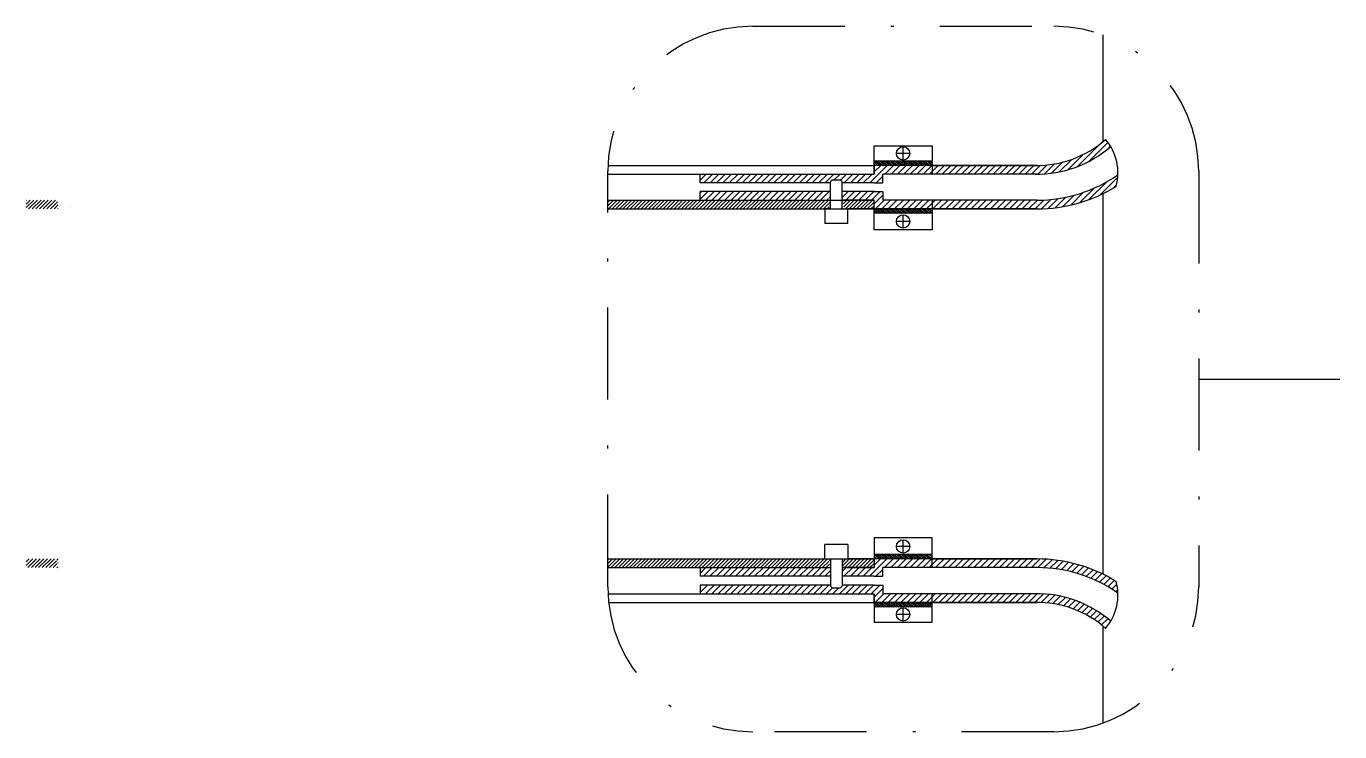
# Model space of a CAD drawing. Header units: millimetres. Extents: x 26 to 793, y -123 to 100.
# Drawn here: x 378.89 to 424.18, y -123.28 to -98.96 of the extents above; entities that cross this region are included whole.
import ezdxf

# ---------------------------------------------------------------- set-up
doc = ezdxf.new("R2010")
doc.units = ezdxf.units.MM
doc.linetypes.add('TRATTOPUNTO2', pattern=[12.7, 6.35, -3.175, 0, -3.175])
doc.layers.get('0').update_dxf_attribs({"color": 70})
for name, color, linetype in [('CONTORNO SEZIONI', 26, 'TRATTOPUNTO2'), ('linee sez dettaglia', 2, 'Continuous'), ('retino dettaglio', 157, 'Continuous'), ('SIMBOLI', 201, 'Continuous'), ('viti sottili', 4, 'Continuous')]:
    doc.layers.add(name, color=color, linetype=linetype)

msp = doc.modelspace()

# ---------------------------------------------------------------- hatches: boundary and pattern name
at = {"layer": 'retino dettaglio'}
h = msp.add_hatch(dxfattribs=at)
h.set_pattern_fill('ANSI31', color=256, scale=0.04899999999999999)
h.set_pattern_definition([(45, (29.81050006468206, -55.24215633711158), (-0.1100081374830971, 0.1100081374830971), [])])
edge = h.paths.add_edge_path()
edge.add_line((408.1232158887614, -105.2536770404813), (410.1232158887614, -105.2536770404813))
edge.add_line((410.1232158887614, -105.2536770404813), (413.7422146182539, -105.2536770404813))
edge.add_arc((413.7339785701044, -100.0569541495105), 5.196729417434488, 270.0908053813218, 301.7501216686182)
edge.add_line((416.4685793309366, -104.4759987653619), (416.5292226484187, -104.0774727143497))
edge.add_arc((413.7339785701043, -100.0569541495106), 4.896729417434398, 270.0935456481001, 304.80875186885686, ccw=False)
edge.add_line((413.7419733565844, -104.9536770404813), (408.4232158887614, -104.9536770404813))
edge.add_line((408.4232158887614, -104.9536770404813), (408.4232158887614, -104.6536770404813))
edge.add_line((408.4232158887614, -104.6536770404813), (408.1232158887614, -104.6536770404813))
edge.add_line((408.1232158887614, -104.6536770404813), (407.0186647429934, -104.6536770404813))
edge.add_line((407.0186647429934, -104.6536770404813), (407.0186647429934, -104.6797890968348))
edge.add_line((407.0186647429934, -104.6797890968348), (407.0463113657299, -104.6746467096908))
edge.add_line((407.0463113657299, -104.6746467096908), (407.0864642896819, -104.6837854060778))
edge.add_line((407.0864642896819, -104.6837854060778), (407.0828269660793, -104.6997668077813))
edge.add_line((407.0828269660793, -104.6997668077813), (407.0186647429934, -104.7114996720933))
edge.add_line((407.0186647429934, -104.7114996720933), (407.0186647429934, -104.7862054565101))
edge.add_line((407.0186647429934, -104.7862054565101), (407.0463113657299, -104.7810630693661))
edge.add_line((407.0463113657299, -104.7810630693661), (407.0864642896819, -104.7902017657531))
edge.add_line((407.0864642896819, -104.7902017657531), (407.0828269660793, -104.8061831674566))
edge.add_line((407.0828269660793, -104.8061831674566), (407.0186647429934, -104.8179160317686))
edge.add_line((407.0186647429934, -104.8179160317686), (407.0186647429934, -104.8797890968349))
edge.add_line((407.0186647429934, -104.8797890968349), (407.0463113657299, -104.8746467096908))
edge.add_line((407.0463113657299, -104.8746467096908), (407.0864642896819, -104.8837854060778))
edge.add_line((407.0864642896819, -104.8837854060778), (407.0828269660793, -104.8997668077813))
edge.add_line((407.0828269660793, -104.8997668077813), (407.0186647429933, -104.9114996720933))
edge.add_line((407.0186647429933, -104.9114996720933), (407.0186647429933, -104.9536770404813))
edge.add_line((407.0186647429933, -104.9536770404813), (408.1232158887614, -104.9536770404813))
edge.add_line((408.1232158887614, -104.9536770404813), (408.1232158887614, -105.2536770404813))
h.paths.add_polyline_path([(402.1232158887614, -104.9536770404813), (406.6186647429934, -104.9536770404813), (406.6186647429934, -104.8910610304778), (406.5877115011329, -104.8967212175677), (406.5513194235171, -104.8884384795877), (406.5549567471195, -104.8724570778849), (406.6186647429935, -104.8606071249241), (406.6186647429934, -104.7846446708025), (406.5877115011329, -104.7903048578924), (406.5513194235171, -104.7820221199124), (406.5549567471195, -104.7660407182097), (406.6186647429934, -104.7541907652488), (406.6186647429935, -104.6910610304779), (406.5877115011329, -104.6967212175677), (406.5513194235171, -104.6884384795877), (406.5549567471195, -104.672457077885), (406.6186647429935, -104.6606071249242), (406.6186647429934, -104.6536770404813), (402.1232158887614, -104.6536770404813)])
edge = h.paths.add_edge_path()
edge.add_arc((414.7574139224898, -104.0117353645232), 1.773027794600205, 30.79013897757568, 40.54334379391049)
edge.add_arc((413.7447561304546, -100.1938074612035), 3.560069083626463, 269.9979665918696, 311.5222247046547, ccw=False)
edge.add_line((413.7446297847886, -103.753876542588), (408.1232158887614, -103.7536770404813))
edge.add_line((408.1232158887614, -103.7536770404813), (408.1232158887614, -104.0536770404813))
edge.add_line((408.1232158887614, -104.0536770404813), (402.1232158887614, -104.0536770404813))
edge.add_line((402.1232158887614, -104.0536770404813), (402.1232158887614, -104.3536770404813))
edge.add_line((402.1232158887614, -104.3536770404813), (406.6186647225869, -104.3536770404813))
edge.add_line((406.6186647225869, -104.3536770404813), (406.6186647225869, -104.3203437139502))
edge.add_arc((406.7910668164848, -104.4260791343794), 0.2022435687821679, 121.5210831485426, 148.478916851396, ccw=False)
edge.add_line((406.6853313960558, -104.2536770404813), (406.951998089931, -104.2536770404813))
edge.add_arc((406.846262669501, -104.4260791343804), 0.2022435687834735, 31.52108314869082, 58.478916851381996, ccw=False)
edge.add_line((407.0186647634, -104.3203437139502), (407.0186647429934, -104.3536770404813))
edge.add_line((407.0186647429934, -104.3536770404813), (408.4232158887614, -104.3536770404813))
edge.add_line((408.4232158887614, -104.3536770404813), (408.4232158887614, -104.0532266526235))
edge.add_line((408.4232158887614, -104.0532266526235), (413.6739265090494, -104.0532266526235))
edge.add_line((413.6739265090494, -104.0532266526235), (413.7422146182532, -104.0536770404813))
edge.add_line((413.7422146182532, -104.0536770404813), (413.7055112411718, -104.0536770404813))
edge.add_arc((413.7447561304546, -100.1938074612034), 3.860069083626546, 269.417470202254, 311.0657341513725)
h = msp.add_hatch(dxfattribs=at)
h.set_pattern_fill('ANSI31', color=256, scale=0.017, angle=96)
h.set_pattern_definition([(141, (29.81050006468206, -55.24215633711158), (-0.03396756810691497, -0.04194645326963999), [])])
h.paths.add_polyline_path([(408.1232158887614, -105.4036770404813), (410.1232158887614, -105.4036770404813), (410.1232158887614, -105.2536770404813), (408.1232158887614, -105.2536770404813)])
h.paths.add_polyline_path([(408.1232158887614, -103.7536770404813), (410.1232158887614, -103.7536770404813), (410.1232158887614, -103.6036770404813), (408.1232158887614, -103.6036770404813)])
h = msp.add_hatch(dxfattribs=at)
h.set_pattern_fill('ANSI31', color=256, scale=0.028)
h.set_pattern_definition([(45, (29.81050006468206, -55.24215633711158), (-0.06286179284748407, 0.06286179284748407), [])])
h.paths.add_polyline_path([(379.9934244885187, -105.1862054565101), (379.9657778657821, -105.1810630693661), (379.92562494183, -105.1902017657531), (379.9292622654327, -105.2061831674566), (379.9934244885185, -105.2179160317686), (379.9934244885186, -105.2536770404813), (379.7934244885186, -105.2536770404813), (378.8888733427505, -105.2536770404813), (378.8888733427505, -104.9536770404813), (379.9934244885187, -104.9536770404813), (379.9934244885187, -104.9862054565101), (379.9657778657821, -104.9810630693661), (379.92562494183, -104.9902017657531), (379.9292622654327, -105.0061831674566), (379.9934244885185, -105.0179160317686), (379.9934244885187, -105.0797890968349), (379.9657778657821, -105.0746467096908), (379.92562494183, -105.0837854060778), (379.9292622654327, -105.0997668077813), (379.9934244885185, -105.1114996720933)])
h.paths.add_polyline_path([(408.1232158887614, -105.2536770404813), (407.2186647429934, -105.2536770404813), (407.0186647429933, -105.2536770404813), (407.0186647429934, -105.2179160317686), (407.0828269660793, -105.2061831674566), (407.0864642896819, -105.1902017657531), (407.0463113657299, -105.1810630693661), (407.0186647429933, -105.1862054565101), (407.0186647429934, -105.1114996720933), (407.0828269660793, -105.0997668077813), (407.0864642896819, -105.0837854060778), (407.0463113657299, -105.0746467096908), (407.0186647429933, -105.0797890968349), (407.0186647429934, -105.0179160317686), (407.0828269660793, -105.0061831674566), (407.0864642896819, -104.9902017657531), (407.0463113657299, -104.9810630693661), (407.0186647429933, -104.9862054565101), (407.0186647429933, -104.9536770404813), (408.1232158887614, -104.9536770404813)])
h.paths.add_polyline_path([(380.3934244885186, -104.9973497316329), (380.424377730379, -104.9903048578924), (380.3934244885185, -104.9846446708026)])
h.paths.add_polyline_path([(380.3934244885186, -105.197349731633), (380.424377730379, -105.1903048578924), (380.3934244885186, -105.1846446708026)])
h.paths.add_polyline_path([(398.9391977340985, -104.9536770404813), (398.9391977340985, -105.2536770404813), (406.6186647429933, -105.2536770404813), (406.6186647429933, -105.1846446708026), (406.5877115011329, -105.1903048578924), (406.5513194235171, -105.1820221199124), (406.5549567471195, -105.1660407182097), (406.6186647429934, -105.1541907652489), (406.6186647429933, -105.0910610304779), (406.5877115011329, -105.0967212175677), (406.5513194235171, -105.0884384795877), (406.5549567471195, -105.072457077885), (406.6186647429933, -105.0606071249242), (406.6186647429934, -104.9846446708026), (406.5877115011329, -104.9903048578924), (406.5513194235171, -104.9820221199124), (406.5549567471195, -104.9660407182097), (406.6186647429934, -104.9541907652489), (406.6186647429934, -104.9536770404813)])
h.paths.add_polyline_path([(380.3934244885186, -105.1037660913082), (380.424377730379, -105.0967212175677), (380.3934244885186, -105.0910610304779)])
h = msp.add_hatch(dxfattribs=at)
h.set_pattern_fill('ANSI31', color=256, scale=0.017, angle=96)
h.set_pattern_definition([(141, (29.81050006468206, -50.98003752695597), (-0.03396756810691497, -0.04194645326963999), [])])
h.paths.add_polyline_path([(408.1232158887614, -117.1695613151788), (410.1232158887614, -117.1695613151788), (410.1232158887614, -117.3195613151788), (408.1232158887614, -117.3195613151788)])
h.paths.add_polyline_path([(408.1232158887614, -118.8195613151788), (410.1232158887614, -118.8195613151788), (410.1232158887614, -118.9695613151788), (408.1232158887614, -118.9695613151788)])
h = msp.add_hatch(dxfattribs=at)
h.set_pattern_fill('ANSI31', color=256, scale=0.028)
h.set_pattern_definition([(45, (29.81050006468206, -50.98003752695597), (-0.06286179284748407, 0.06286179284748407), [])])
h.paths.add_polyline_path([(379.9934244885187, -117.3870328991499), (379.9657778657821, -117.392175286294), (379.92562494183, -117.383036589907), (379.9292622654327, -117.3670551882035), (379.9934244885185, -117.3553223238915), (379.9934244885186, -117.3195613151788), (379.7934244885186, -117.3195613151788), (378.8888733427505, -117.3195613151788), (378.8888733427505, -117.6195613151788), (379.9934244885187, -117.6195613151788), (379.9934244885187, -117.5870328991499), (379.9657778657821, -117.592175286294), (379.92562494183, -117.583036589907), (379.9292622654327, -117.5670551882035), (379.9934244885185, -117.5553223238915), (379.9934244885187, -117.4934492588252), (379.9657778657821, -117.4985916459692), (379.92562494183, -117.4894529495822), (379.9292622654327, -117.4734715478788), (379.9934244885185, -117.4617386835668)])
h.paths.add_polyline_path([(408.1232158887614, -117.3195613151788), (407.2186647429934, -117.3195613151788), (407.0186647429933, -117.3195613151788), (407.0186647429934, -117.3553223238915), (407.0828269660793, -117.3670551882035), (407.0864642896819, -117.383036589907), (407.0463113657299, -117.392175286294), (407.0186647429933, -117.3870328991499), (407.0186647429934, -117.4617386835668), (407.0828269660793, -117.4734715478788), (407.0864642896819, -117.4894529495822), (407.0463113657299, -117.4985916459692), (407.0186647429933, -117.4934492588252), (407.0186647429934, -117.5553223238915), (407.0828269660793, -117.5670551882035), (407.0864642896819, -117.583036589907), (407.0463113657299, -117.592175286294), (407.0186647429933, -117.5870328991499), (407.0186647429933, -117.6195613151788), (408.1232158887614, -117.6195613151788)])
h.paths.add_polyline_path([(380.424377730379, -117.3829334977677), (380.3934244885186, -117.3758886240271), (380.3934244885186, -117.3885936848575)])
h.paths.add_polyline_path([(380.424377730379, -117.4765171380924), (380.3934244885186, -117.4694722643518), (380.3934244885186, -117.4821773251822)])
h.paths.add_polyline_path([(380.4571324843924, -117.4071976374504), (380.4977736536057, -117.399638210461), (380.4607698079948, -117.3912162357476)])
h.paths.add_polyline_path([(380.424377730379, -117.5829334977677), (380.3934244885186, -117.5758886240271), (380.3934244885185, -117.5885936848575)])
h.paths.add_polyline_path([(398.9391977340985, -117.3195613151788), (398.9391977340985, -117.6195613151787), (406.6186647429934, -117.6195613151788), (406.6186647429934, -117.6190475904112), (406.5549567471195, -117.6071976374504), (406.5513194235171, -117.5912162357476), (406.5877115011329, -117.5829334977677), (406.6186647429934, -117.5885936848575), (406.6186647429933, -117.5126312307359), (406.5549567471195, -117.5007812777751), (406.5513194235171, -117.4847998760723), (406.5877115011329, -117.4765171380924), (406.6186647429933, -117.4821773251822), (406.6186647429934, -117.4190475904112), (406.5549567471195, -117.4071976374504), (406.5513194235171, -117.3912162357476), (406.5877115011329, -117.3829334977677), (406.6186647429933, -117.3885936848575), (406.6186647429933, -117.3195613151788)])
h.paths.add_polyline_path([(380.4977736536057, -117.4932218507857), (380.4607698079948, -117.4847998760723), (380.4571324843924, -117.5007812777751)])
h = msp.add_hatch(dxfattribs=at)
h.set_pattern_fill('ANSI31', color=256, scale=0.04899999999999999)
h.set_pattern_definition([(45, (29.81050006468206, -50.98003752695597), (-0.1100081374830971, 0.1100081374830971), [])])
edge = h.paths.add_edge_path()
edge.add_line((408.1232158887614, -117.3195613151788), (410.1232158887614, -117.3195613151788))
edge.add_line((410.1232158887614, -117.3195613151788), (413.7422146182539, -117.3195613151788))
edge.add_arc((413.7339785701044, -122.5162842061496), 5.196729417434488, 58.24987833138181, 89.90919461867821, ccw=False)
edge.add_line((416.4685793309366, -118.0972395902982), (416.5292226484187, -118.4957656413103))
edge.add_arc((413.7339785701043, -122.5162842061495), 4.896729417434398, 55.19124813114315, 89.90645435189995)
edge.add_line((413.7419733565844, -117.6195613151788), (408.4232158887614, -117.6195613151788))
edge.add_line((408.4232158887614, -117.6195613151788), (408.4232158887614, -117.9195613151788))
edge.add_line((408.4232158887614, -117.9195613151788), (408.1232158887614, -117.9195613151788))
edge.add_line((408.1232158887614, -117.9195613151788), (407.0186647429934, -117.9195613151788))
edge.add_line((407.0186647429934, -117.9195613151788), (407.0186647429934, -117.8934492588252))
edge.add_line((407.0186647429934, -117.8934492588252), (407.0463113657299, -117.8985916459692))
edge.add_line((407.0463113657299, -117.8985916459692), (407.0864642896819, -117.8894529495822))
edge.add_line((407.0864642896819, -117.8894529495822), (407.0828269660793, -117.8734715478788))
edge.add_line((407.0828269660793, -117.8734715478788), (407.0186647429934, -117.8617386835668))
edge.add_line((407.0186647429934, -117.8617386835668), (407.0186647429934, -117.7870328991499))
edge.add_line((407.0186647429934, -117.7870328991499), (407.0463113657299, -117.792175286294))
edge.add_line((407.0463113657299, -117.792175286294), (407.0864642896819, -117.783036589907))
edge.add_line((407.0864642896819, -117.783036589907), (407.0828269660793, -117.7670551882035))
edge.add_line((407.0828269660793, -117.7670551882035), (407.0186647429934, -117.7553223238915))
edge.add_line((407.0186647429934, -117.7553223238915), (407.0186647429934, -117.6934492588252))
edge.add_line((407.0186647429934, -117.6934492588252), (407.0463113657299, -117.6985916459692))
edge.add_line((407.0463113657299, -117.6985916459692), (407.0864642896819, -117.6894529495822))
edge.add_line((407.0864642896819, -117.6894529495822), (407.0828269660793, -117.6734715478788))
edge.add_line((407.0828269660793, -117.6734715478788), (407.0186647429933, -117.6617386835667))
edge.add_line((407.0186647429933, -117.6617386835667), (407.0186647429933, -117.6195613151788))
edge.add_line((407.0186647429933, -117.6195613151788), (408.1232158887614, -117.6195613151788))
edge.add_line((408.1232158887614, -117.6195613151788), (408.1232158887614, -117.3195613151787))
h.paths.add_polyline_path([(402.1232158887614, -117.6195613151788), (406.6186647429934, -117.6195613151788), (406.6186647429934, -117.6821773251823), (406.5877115011329, -117.6765171380924), (406.5513194235171, -117.6847998760724), (406.5549567471195, -117.7007812777751), (406.6186647429935, -117.712631230736), (406.6186647429934, -117.7885936848575), (406.5877115011329, -117.7829334977677), (406.5513194235171, -117.7912162357476), (406.5549567471195, -117.8071976374504), (406.6186647429934, -117.8190475904112), (406.6186647429935, -117.8821773251822), (406.5877115011329, -117.8765171380924), (406.5513194235171, -117.8847998760723), (406.5549567471195, -117.9007812777751), (406.6186647429935, -117.9126312307359), (406.6186647429934, -117.9195613151788), (402.1232158887614, -117.9195613151788)])
edge = h.paths.add_edge_path()
edge.add_arc((414.7574139224898, -118.5615029911369), 1.773027794600205, 319.4566562060895, 329.2098610224243, ccw=False)
edge.add_arc((413.7447561304546, -122.3794308944565), 3.560069083626463, 48.47777529534525, 90.00203340813037)
edge.add_line((413.7446297847886, -118.8193618130721), (408.1232158887614, -118.8195613151788))
edge.add_line((408.1232158887614, -118.8195613151788), (408.1232158887614, -118.5195613151788))
edge.add_line((408.1232158887614, -118.5195613151788), (402.1232158887614, -118.5195613151788))
edge.add_line((402.1232158887614, -118.5195613151788), (402.1232158887614, -118.2195613151788))
edge.add_line((402.1232158887614, -118.2195613151788), (406.6186647225869, -118.2195613151788))
edge.add_line((406.6186647225869, -118.2195613151788), (406.6186647225869, -118.2528946417099))
edge.add_arc((406.7910668164848, -118.1471592212807), 0.2022435687821679, 211.521083148604, 238.4789168514574)
edge.add_line((406.6853313960558, -118.3195613151787), (406.951998089931, -118.3195613151787))
edge.add_arc((406.846262669501, -118.1471592212797), 0.2022435687834735, 301.521083148618, 328.4789168513092)
edge.add_line((407.0186647634, -118.2528946417099), (407.0186647429934, -118.2195613151788))
edge.add_line((407.0186647429934, -118.2195613151788), (408.4232158887614, -118.2195613151788))
edge.add_line((408.4232158887614, -118.2195613151788), (408.4232158887614, -118.5200117030366))
edge.add_line((408.4232158887614, -118.5200117030366), (413.6739265090494, -118.5200117030366))
edge.add_line((413.6739265090494, -118.5200117030366), (413.7422146182532, -118.5195613151788))
edge.add_line((413.7422146182532, -118.5195613151788), (413.7055112411718, -118.5195613151788))
edge.add_arc((413.7447561304546, -122.3794308944566), 3.860069083626546, 48.93426584862749, 90.58252979774602, ccw=False)

# ---------------------------------------------------------------- linework, layer by layer
for p, q in [((416.0060445088499, -99.25201811453842), (416.0060445088499, -102.9434741228058)), ((416.0060445088499, -104.7089149726864), (416.0060445088499, -117.8425583896278)), ((416.00604450885, -119.6297642328543), (416.0060445088499, -122.9830426325032))]:
    msp.add_line(p, q)
at = {"layer": 'CONTORNO SEZIONI', "ltscale": 0.5}
for points in [[(403.9391977340985, -98.95755749277164), (414.3155122968243, -98.95755749277164)], [(398.9391977340985, -118.2775032542699), (398.9391977340985, -103.9575574927716)], [(419.3155122968243, -103.9575574927717), (419.3155122968243, -118.2775032542699)], [(414.3155122968243, -123.2775032542699), (403.9391977340985, -123.2775032542699)]]:
    msp.add_lwpolyline(points, dxfattribs=at)
for centre, start, end in [((403.9391977340985, -103.9575574927717), 90, 180), ((414.3155122968243, -103.9575574927717), 0, 90), ((403.9391977340985, -118.2775032542699), 180, 270), ((414.3155122968243, -118.2775032542699), 270, 0)]:
    msp.add_arc(centre, 5, start, end, dxfattribs=at)
at = {"layer": 'linee sez dettaglia'}
for p, q in [((408.1232158887614, -104.0536770404813), (408.1232158887614, -103.0756297219887)), ((408.1232158887614, -103.0756297219887), (410.1232158887614, -103.0756297219887)), ((408.1232158887614, -103.7536770404813), (408.1232158887614, -103.0756297219887)), ((408.1232158887614, -103.0756297219887), (410.1232158887614, -103.0756297219887)), ((409.1232158887614, -103.5700660176592), (409.1232158887614, -103.1104970426885)), ((410.1232158887614, -103.0756297219887), (410.1232158887614, -104.0536770404813)), ((410.1232158887614, -103.0756297219887), (410.1232158887614, -103.7536770404813)), ((410.1232158887614, -103.6036770404813), (408.1232158887614, -103.6036770404813)), ((409.3530003762468, -103.3402815301739), (408.8934314012761, -103.3402815301739)), ((398.9391977340985, -104.0536770404813), (408.1232158887615, -104.0536770404813)), ((398.9391977340985, -104.0536770404813), (408.1232158887615, -104.0536770404813)), ((398.9433561872543, -103.7536770404813), (408.1232158887615, -103.7536770404813)), ((402.1232158887614, -104.3536770404813), (402.1232158887614, -104.0536770404813)), ((408.1232158887614, -103.7536770404813), (408.1232158887614, -103.8536770404813)), ((408.1232158887614, -103.7536770404813), (408.1232158887614, -104.0536770404813)), ((410.1232158887614, -103.7536770404813), (408.1232158887614, -103.7536770404813)), ((410.1232158887614, -104.0536770404813), (408.4232158887614, -104.0536770404813)), ((410.1232158887614, -104.0536770404813), (408.4232158887614, -104.0536770404813)), ((408.4232158887614, -104.3536770404813), (408.4232158887614, -104.0536770404813)), ((410.1232158887615, -103.7536770404813), (413.7422146182531, -103.7536770404813)), ((413.7422146182532, -103.7536770404813), (410.1232158887614, -103.7536770404813)), ((413.7422146182532, -104.0536770404813), (410.1232158887614, -104.0536770404813)), ((406.6186647429933, -104.3536770404813), (402.1232158887614, -104.3536770404813)), ((408.1232158887614, -104.3536770404813), (407.0186647429935, -104.3536770404813)), ((408.1232158887614, -104.3536770404813), (408.4232158887614, -104.3536770404813)), ((398.9391977340985, -104.9536770404813), (408.1232158887615, -104.9536770404813)), ((402.1232158887614, -104.9536770404813), (402.1232158887614, -104.6536770404813)), ((406.6186647429935, -104.6536770404813), (402.1232158887614, -104.6536770404813)), ((406.6186647429935, -104.6606071249242), (406.6186647429934, -104.6536770404813)), ((406.6186647429934, -104.7541907652488), (406.6186647429935, -104.6910610304779)), ((408.1232158887614, -104.6536770404813), (407.0186647429934, -104.6536770404813)), ((408.1232158887614, -104.9536770404813), (407.0186647429933, -104.9536770404813)), ((408.1232158887614, -104.6536770404813), (408.4232158887614, -104.6536770404813)), ((408.1232158887614, -105.9755297219887), (408.1232158887614, -104.9536770404813)), ((408.1232158887614, -105.2536770404813), (408.1232158887614, -104.9536770404813)), ((408.4232158887614, -104.6536770404813), (408.4232158887614, -104.9536770404813)), ((413.7422146182532, -104.9536770404813), (408.4232158887614, -104.9536770404813)), ((410.1232158887614, -104.9536770404813), (410.1232158887614, -105.9755297219887)), ((398.9391977340985, -105.2536770404813), (408.1232158887615, -105.2536770404813)), ((410.1232158887614, -105.2536770404813), (407.2186647429934, -105.2536770404813)), ((408.1232158887614, -105.9755297219887), (408.1232158887614, -105.2536770404813)), ((410.1232158887614, -105.4036770404813), (408.1232158887614, -105.4036770404813)), ((409.1232158887614, -105.9141260009756), (409.1232158887614, -105.4545570260049)), ((410.1232158887615, -105.2536770404813), (413.7422146182531, -105.2536770404813)), ((413.7422146182532, -105.2536770404813), (410.1232158887614, -105.2536770404813)), ((410.1232158887614, -105.2536770404813), (410.1232158887614, -105.9755297219887)), ((409.3530003762468, -105.6843415134903), (408.8934314012761, -105.6843415134903)), ((410.1232158887614, -105.9755297219887), (408.1232158887614, -105.9755297219887)), ((410.1232158887614, -105.9755297219887), (408.1232158887614, -105.9755297219887)), ((410.1232158887614, -116.5977086336714), (408.1232158887614, -116.5977086336714)), ((408.1232158887614, -116.5977086336714), (408.1232158887614, -117.6195613151788)), ((410.1232158887614, -116.5977086336714), (408.1232158887614, -116.5977086336714)), ((408.1232158887614, -116.5977086336714), (408.1232158887614, -117.3195613151788)), ((409.1232158887614, -117.1186813296552), (409.1232158887614, -116.6591123546844)), ((410.1232158887614, -117.6195613151788), (410.1232158887614, -116.5977086336714)), ((410.1232158887614, -117.3195613151788), (410.1232158887614, -116.5977086336714)), ((410.1232158887614, -117.1695613151788), (408.1232158887614, -117.1695613151788)), ((409.3530003762468, -116.8888968421698), (408.8934314012761, -116.8888968421698)), ((398.9391977340985, -117.3195613151788), (406.4186647429934, -117.3195613151788)), ((398.9391977340985, -117.6195613151788), (406.6186647429933, -117.6195613151788)), ((402.1232158887614, -117.6195613151788), (402.1232158887614, -117.9195613151788)), ((408.1232158887614, -117.6195613151788), (407.0186647429933, -117.6195613151788)), ((407.0186647429936, -117.6195613151788), (408.1232158887615, -117.6195613151788)), ((410.1232158887614, -117.3195613151788), (407.2186647429934, -117.3195613151788)), ((407.2186647429934, -117.3195613151788), (408.1232158887615, -117.3195613151788)), ((408.1232158887614, -117.3195613151788), (408.1232158887614, -117.6195613151788)), ((413.7422146182532, -117.6195613151788), (408.4232158887614, -117.6195613151788)), ((408.4232158887614, -117.9195613151788), (408.4232158887614, -117.6195613151788)), ((410.1232158887615, -117.3195613151788), (413.7422146182531, -117.3195613151788)), ((413.7422146182532, -117.3195613151788), (410.1232158887614, -117.3195613151788)), ((406.6186647429935, -117.9195613151788), (402.1232158887614, -117.9195613151788)), ((406.6186647429934, -117.8190475904112), (406.6186647429935, -117.8821773251822)), ((406.6186647429935, -117.9126312307359), (406.6186647429934, -117.9195613151788)), ((408.1232158887614, -117.9195613151788), (407.0186647429934, -117.9195613151788)), ((408.1232158887614, -117.9195613151788), (408.4232158887614, -117.9195613151788)), ((398.9450603816472, -118.5195613151788), (408.1232158887615, -118.5195613151788)), ((398.9450603816472, -118.5195613151788), (408.1232158887615, -118.5195613151788)), ((402.1232158887614, -118.2195613151788), (402.1232158887614, -118.5195613151788)), ((406.6186647429933, -118.2195613151788), (402.1232158887614, -118.2195613151788)), ((408.1232158887614, -118.2195613151788), (407.0186647429935, -118.2195613151788)), ((408.1232158887614, -118.2195613151788), (408.4232158887614, -118.2195613151788)), ((408.1232158887614, -118.5195613151788), (408.1232158887614, -119.4976086336713)), ((408.1232158887614, -118.8195613151788), (408.1232158887614, -118.5195613151788)), ((408.4232158887614, -118.2195613151788), (408.4232158887614, -118.5195613151788)), ((410.1232158887614, -118.5195613151788), (408.4232158887614, -118.5195613151788)), ((410.1232158887614, -118.5195613151788), (408.4232158887614, -118.5195613151788)), ((410.1232158887614, -119.4976086336713), (410.1232158887614, -118.5195613151788)), ((413.7422146182532, -118.5195613151788), (410.1232158887614, -118.5195613151788)), ((398.968667273614, -118.8195613151788), (408.1232158887615, -118.8195613151788)), ((408.1232158887614, -118.8195613151788), (408.1232158887614, -118.7195613151788)), ((408.1232158887614, -118.8195613151788), (408.1232158887614, -119.4976086336713)), ((410.1232158887614, -118.8195613151788), (408.1232158887614, -118.8195613151788)), ((410.1232158887614, -118.9695613151788), (408.1232158887614, -118.9695613151788)), ((409.1232158887614, -119.4627413129715), (409.1232158887614, -119.0031723380009)), ((410.1232158887615, -118.8195613151788), (413.7422146182531, -118.8195613151788)), ((413.7422146182532, -118.8195613151788), (410.1232158887614, -118.8195613151788)), ((410.1232158887614, -119.4976086336713), (410.1232158887614, -118.8195613151788)), ((408.1232158887614, -119.4976086336713), (410.1232158887614, -119.4976086336713)), ((408.1232158887614, -119.4976086336713), (410.1232158887614, -119.4976086336713)), ((409.3530003762468, -119.2329568254862), (408.8934314012761, -119.2329568254862))]:
    msp.add_line(p, q, dxfattribs=at)
for centre in [(409.1232158887614, -103.3402815301739), (409.1232158887614, -105.6843415134903), (409.1232158887614, -116.8888968421698), (409.1232158887614, -119.2329568254862)]:
    msp.add_circle(centre, 0.2297844874853538, dxfattribs=at)
for centre, radius, start, end in [((413.7447561304546, -100.1938074612034), 3.860069083626538, 268.9486027191123, 311.0657341514283), ((413.7447561304546, -100.1938074612034), 3.560069083626538, 268.9486027191123, 311.5222247046577), ((414.757413922543, -104.0117353645106), 1.773027794551768, 344.8202685363039, 40.54334379471533), ((413.7339785701043, -100.0569541495106), 4.896729417434439, 270.0908053813156, 304.8087518688572), ((413.7339785701043, -100.0569541495106), 5.196729417434439, 270.0908053813156, 301.7501216686181), ((413.7339785701043, -122.5162842061495), 4.896729417434439, 55.19124813114282, 89.90919461868438), ((413.7339785701043, -122.5162842061495), 5.196729417434439, 58.24987833138192, 89.90919461868438), ((414.757413922543, -118.5615029911495), 1.773027794551768, 319.4566562052847, 15.17973146369529), ((413.7447561304546, -122.3794308944566), 3.860069083626538, 48.93426584857167, 91.05139728088773), ((413.7447561304546, -122.3794308944566), 3.560069083626538, 48.47777529534223, 91.05139728088773)]:
    msp.add_arc(centre, radius, start, end, dxfattribs=at)
at = {"layer": 'SIMBOLI'}
msp.add_line((419.3155122968243, -111.1175303735208), (424.1775321789543, -111.1175303735208), dxfattribs=at)
at = {"layer": 'viti sottili'}
for p, q in [((406.6186647429932, -105.2536770404813), (406.6186647429933, -104.3203437139503)), ((406.6853313960558, -104.2536770404813), (406.951998089931, -104.2536770404813)), ((407.0186647429936, -105.2536770404813), (407.0186647429935, -104.3203437139503)), ((406.4186647429934, -105.2536770404813), (406.4186647429934, -105.7536770404813)), ((406.6186647429932, -105.2536770404813), (406.4186647429934, -105.2536770404813)), ((406.6186647429932, -105.2536770404813), (407.2186647429934, -105.2536770404813)), ((407.2186647429934, -105.7536770404813), (407.2186647429934, -105.2536770404813)), ((407.2186647429934, -105.7536770404813), (406.4186647429934, -105.7536770404813)), ((406.4186647429934, -117.3195613151788), (406.4186647429934, -116.8195613151788)), ((407.2186647429934, -116.8195613151788), (406.4186647429934, -116.8195613151788)), ((407.2186647429934, -116.8195613151788), (407.2186647429934, -117.3195613151788)), ((406.4186647429934, -117.3195613151788), (407.2186647429934, -117.3195613151788)), ((406.6186647429932, -117.3195613151788), (406.6186647429933, -118.2528946417098)), ((407.0186647429936, -117.3195613151788), (407.0186647429935, -118.2528946417098)), ((406.6853313960558, -118.3195613151788), (406.951998089931, -118.3195613151788))]:
    msp.add_line(p, q, dxfattribs=at)
for centre, start, end in [((406.7910668164849, -104.4260791343796), 121.5210831485425, 148.4789168513693), ((406.8462626695019, -104.4260791343796), 31.52108314861935, 58.47891685145753), ((406.7910668164849, -118.1471592212805), 211.5210831486298, 238.4789168514575), ((406.8462626695019, -118.1471592212805), 301.5210831485424, 328.4789168513803)]:
    msp.add_arc(centre, 0.2022435687823423, start, end, dxfattribs=at)

doc.saveas('drawing.dxf')
